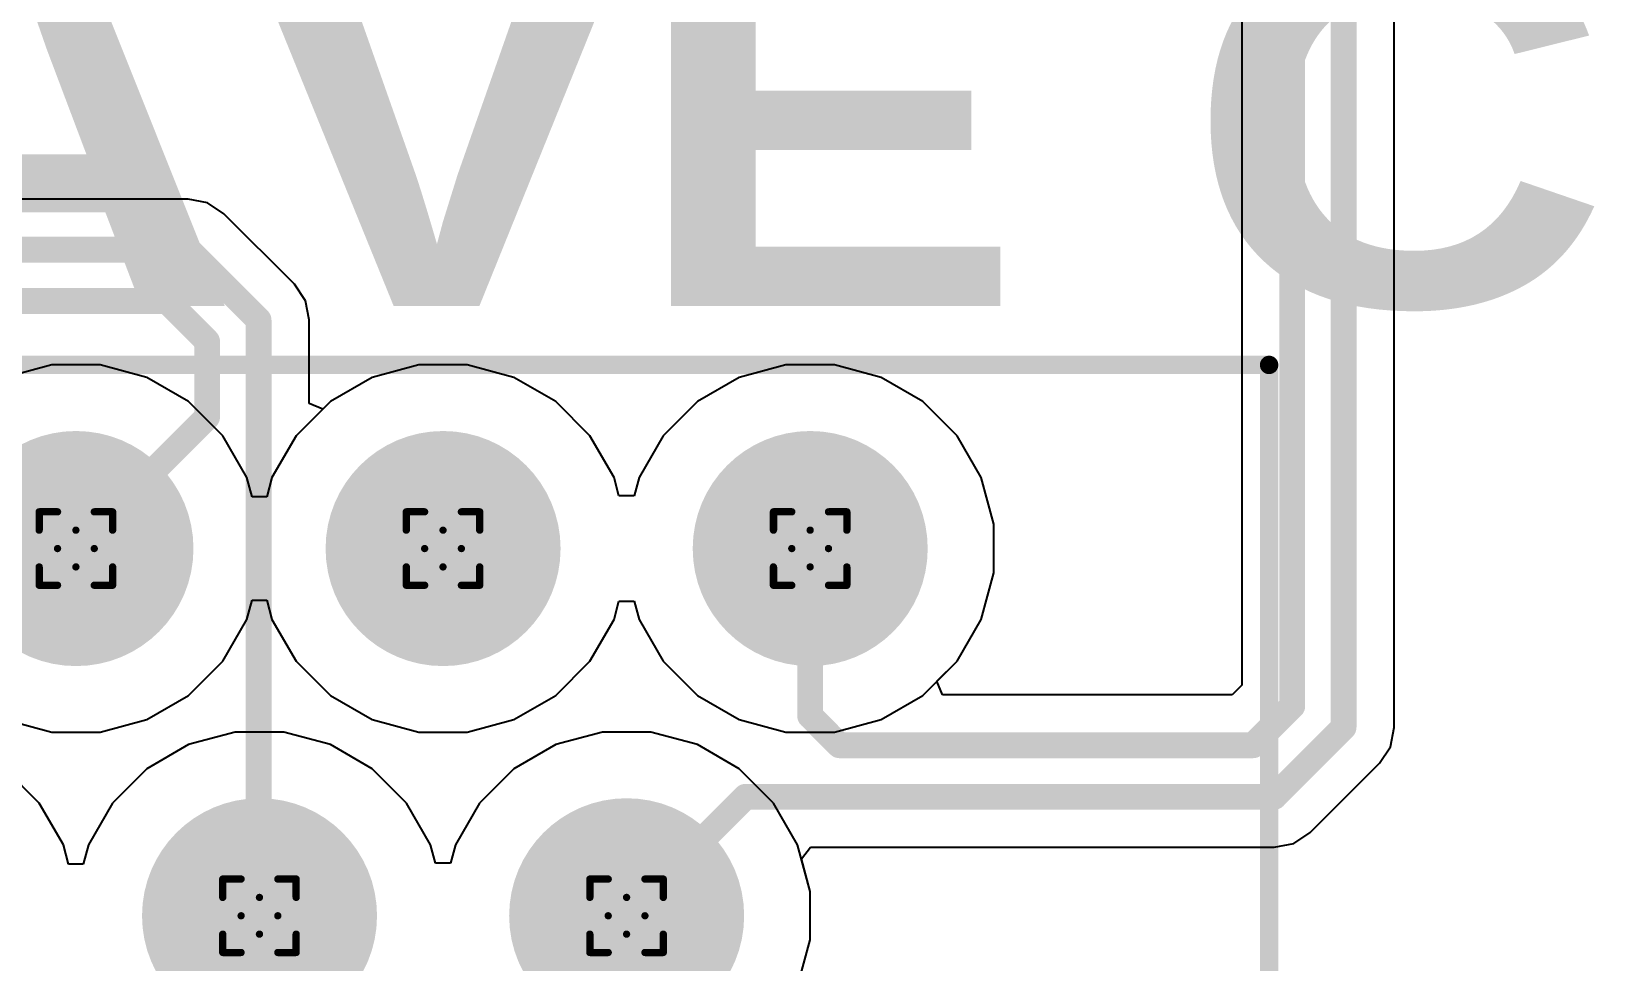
# Model space of a CAD drawing. Header units: inches. Extents: x -5 to 5258, y -4 to 5281.
# Drawn here: x 53.82 to 64.64, y 9.91 to 16.35 of the extents above; entities that cross this region are included whole.
import ezdxf

# ---------------------------------------------------------------- set-up
doc = ezdxf.new("R2010")
doc.units = ezdxf.units.IN
for name, color, linetype in [('Bottom Layer', 5, 'Continuous'), ('Bottom Solder', 6, 'Continuous'), ('Drill Drawing', 1, 'Continuous'), ('Multi-Layer', 9, 'Continuous'), ('Pad Holes', 156, 'Continuous'), ('Top Layer', 1, 'Continuous'), ('Top Overlay', 2, 'Continuous'), ('Top Solder', 216, 'Continuous')]:
    doc.layers.add(name, color=color, linetype=linetype)
doc.styles.add('Arial Black_Bold', font='', dxfattribs={"height": 0.2})
doc.styles.get('Arial Black_Bold').set_extended_font_data('Arial Black', bold=True)

# ---------------------------------------------------------------- blocks, each defined once
blk = doc.blocks.new('HC_RJ45_5622_1_6_Y_114')
at = {"layer": 'Bottom Layer'}
h = blk.add_hatch(color=5, dxfattribs=at)
edge = h.paths.add_edge_path()
edge.add_arc((-0.635, 4.445), 0.762, 0, 360)
h = blk.add_hatch(color=5, dxfattribs=at)
edge = h.paths.add_edge_path()
edge.add_arc((1.905, 4.445), 0.762, 0, 360)
h = blk.add_hatch(color=5, dxfattribs=at)
edge = h.paths.add_edge_path()
edge.add_arc((4.445, 4.445), 0.762, 0, 360)
h = blk.add_hatch(color=5, dxfattribs=at)
edge = h.paths.add_edge_path()
edge.add_arc((0.635, 1.905), 0.762, 0, 360)
h = blk.add_hatch(color=5, dxfattribs=at)
edge = h.paths.add_edge_path()
edge.add_arc((3.175, 1.905), 0.762, 0, 360)
at = {"layer": 'Bottom Solder'}
h = blk.add_hatch(color=6, dxfattribs=at)
edge = h.paths.add_edge_path()
edge.add_arc((-0.635, 4.445), 0.813, 0, 360)
h = blk.add_hatch(color=6, dxfattribs=at)
edge = h.paths.add_edge_path()
edge.add_arc((1.905, 4.445), 0.813, 0, 360)
h = blk.add_hatch(color=6, dxfattribs=at)
edge = h.paths.add_edge_path()
edge.add_arc((4.445, 4.445), 0.813, 0, 360)
h = blk.add_hatch(color=6, dxfattribs=at)
edge = h.paths.add_edge_path()
edge.add_arc((0.635, 1.905), 0.813, 0, 360)
h = blk.add_hatch(color=6, dxfattribs=at)
edge = h.paths.add_edge_path()
edge.add_arc((3.175, 1.905), 0.813, 0, 360)
at = {"layer": 'Multi-Layer'}
h = blk.add_hatch(color=9, dxfattribs=at)
edge = h.paths.add_edge_path()
edge.add_arc((-0.635, 4.445), 0.762, 0, 360)
h = blk.add_hatch(color=9, dxfattribs=at)
edge = h.paths.add_edge_path()
edge.add_arc((1.905, 4.445), 0.762, 0, 360)
h = blk.add_hatch(color=9, dxfattribs=at)
edge = h.paths.add_edge_path()
edge.add_arc((4.445, 4.445), 0.762, 0, 360)
h = blk.add_hatch(color=9, dxfattribs=at)
edge = h.paths.add_edge_path()
edge.add_arc((0.635, 1.905), 0.762, 0, 360)
h = blk.add_hatch(color=9, dxfattribs=at)
edge = h.paths.add_edge_path()
edge.add_arc((3.175, 1.905), 0.762, 0, 360)
at = {"layer": 'Pad Holes'}
h = blk.add_hatch(color=7, dxfattribs=at)
edge = h.paths.add_edge_path()
edge.add_arc((-0.635, 4.445), 0.5, 0, 360)
h = blk.add_hatch(color=7, dxfattribs=at)
edge = h.paths.add_edge_path()
edge.add_arc((1.905, 4.445), 0.5, 0, 360)
h = blk.add_hatch(color=7, dxfattribs=at)
edge = h.paths.add_edge_path()
edge.add_arc((4.445, 4.445), 0.5, 0, 360)
h = blk.add_hatch(color=7, dxfattribs=at)
edge = h.paths.add_edge_path()
edge.add_arc((0.635, 1.905), 0.5, 0, 360)
h = blk.add_hatch(color=7, dxfattribs=at)
edge = h.paths.add_edge_path()
edge.add_arc((3.175, 1.905), 0.5, 0, 360)
at = {"layer": 'Top Layer'}
h = blk.add_hatch(color=1, dxfattribs=at)
edge = h.paths.add_edge_path()
edge.add_arc((-0.635, 4.445), 0.762, 0, 360)
h = blk.add_hatch(color=1, dxfattribs=at)
edge = h.paths.add_edge_path()
edge.add_arc((1.905, 4.445), 0.762, 0, 360)
h = blk.add_hatch(color=1, dxfattribs=at)
edge = h.paths.add_edge_path()
edge.add_arc((4.445, 4.445), 0.762, 0, 360)
h = blk.add_hatch(color=1, dxfattribs=at)
edge = h.paths.add_edge_path()
edge.add_arc((0.635, 1.905), 0.762, 0, 360)
h = blk.add_hatch(color=1, dxfattribs=at)
edge = h.paths.add_edge_path()
edge.add_arc((3.175, 1.905), 0.762, 0, 360)
at = {"layer": 'Top Solder'}
h = blk.add_hatch(color=216, dxfattribs=at)
edge = h.paths.add_edge_path()
edge.add_arc((-0.635, 4.445), 0.813, 0, 360)
h = blk.add_hatch(color=216, dxfattribs=at)
edge = h.paths.add_edge_path()
edge.add_arc((1.905, 4.445), 0.813, 0, 360)
h = blk.add_hatch(color=216, dxfattribs=at)
edge = h.paths.add_edge_path()
edge.add_arc((4.445, 4.445), 0.813, 0, 360)
h = blk.add_hatch(color=216, dxfattribs=at)
edge = h.paths.add_edge_path()
edge.add_arc((0.635, 1.905), 0.813, 0, 360)
h = blk.add_hatch(color=216, dxfattribs=at)
edge = h.paths.add_edge_path()
edge.add_arc((3.175, 1.905), 0.813, 0, 360)
at = {"layer": 'Top Overlay'}
for points in [[(-7.62, 5.715, 0.127, 0.127, 0), (7.62, 5.715, 0.127, 0.127, 0)], [(7.62, -3.529, 0.127, 0.127, 0), (7.62, 5.715, 0.127, 0.127, 0)]]:
    blk.add_lwpolyline(points, format="xyseb", dxfattribs=at)
blk.add_lwpolyline([(7.588, 5.715, 0.0635, 0.0635, 1), (7.652, 5.715, 0.0635, 0.0635, 1)], format="xyseb", close=True, dxfattribs=at)
blk.add_lwpolyline([(7.588, 5.715, 0.0635, 0.0635, 1), (7.652, 5.715, 0.0635, 0.0635, 1)], format="xyseb", close=True, dxfattribs=at)

msp = doc.modelspace()

# ---------------------------------------------------------------- linework, layer by layer
at = {"layer": 'Bottom Layer'}
for p, q in [((53.961, 14.039), (53.638, 13.953)), ((54.296, 14.039), (53.961, 14.039)), ((54.619, 13.953), (54.296, 14.039)), ((56.501, 14.039), (56.178, 13.953)), ((56.836, 14.039), (56.501, 14.039)), ((57.159, 13.953), (56.836, 14.039)), ((59.041, 14.039), (58.718, 13.953)), ((59.376, 14.039), (59.041, 14.039)), ((59.699, 13.953), (59.376, 14.039)), ((54.908, 13.786), (54.619, 13.953)), ((56.178, 13.953), (55.889, 13.786)), ((57.448, 13.786), (57.159, 13.953)), ((58.718, 13.953), (58.429, 13.786)), ((59.988, 13.786), (59.699, 13.953)), ((55.145, 13.549), (54.908, 13.786)), ((55.889, 13.786), (55.652, 13.549)), ((57.685, 13.549), (57.448, 13.786)), ((58.429, 13.786), (58.192, 13.549)), ((60.225, 13.549), (59.988, 13.786)), ((55.312, 13.26), (55.145, 13.549)), ((55.652, 13.549), (55.485, 13.26)), ((57.852, 13.26), (57.685, 13.549)), ((58.192, 13.549), (58.025, 13.26)), ((60.392, 13.26), (60.225, 13.549)), ((55.348, 13.126), (55.312, 13.26)), ((55.485, 13.26), (55.449, 13.126)), ((57.886, 13.133), (57.852, 13.26)), ((58.025, 13.26), (57.991, 13.133)), ((60.479, 12.937), (60.392, 13.26)), ((55.449, 13.126), (55.348, 13.126)), ((57.991, 13.133), (57.886, 13.133)), ((60.479, 12.602), (60.479, 12.937)), ((60.392, 12.279), (60.479, 12.602)), ((55.312, 12.279), (55.348, 12.412)), ((55.348, 12.412), (55.449, 12.412)), ((55.449, 12.412), (55.485, 12.279)), ((57.852, 12.279), (57.886, 12.406)), ((57.886, 12.406), (57.991, 12.406)), ((57.991, 12.406), (58.025, 12.279)), ((55.145, 11.99), (55.312, 12.279)), ((55.485, 12.279), (55.652, 11.99)), ((57.685, 11.99), (57.852, 12.279)), ((58.025, 12.279), (58.192, 11.99)), ((60.225, 11.99), (60.392, 12.279)), ((54.908, 11.753), (55.145, 11.99)), ((55.652, 11.99), (55.889, 11.753)), ((57.448, 11.753), (57.685, 11.99)), ((58.192, 11.99), (58.429, 11.753)), ((59.988, 11.753), (60.225, 11.99)), ((54.619, 11.586), (54.908, 11.753)), ((55.889, 11.753), (56.178, 11.586)), ((57.159, 11.586), (57.448, 11.753)), ((58.429, 11.753), (58.718, 11.586)), ((59.699, 11.586), (59.988, 11.753)), ((53.638, 11.586), (53.961, 11.499)), ((54.296, 11.499), (54.619, 11.586)), ((56.178, 11.586), (56.501, 11.499)), ((56.836, 11.499), (57.159, 11.586)), ((58.718, 11.586), (59.041, 11.499)), ((59.376, 11.499), (59.699, 11.586)), ((53.961, 11.499), (54.296, 11.499)), ((55.231, 11.499), (54.908, 11.413)), ((55.566, 11.499), (55.231, 11.499)), ((55.889, 11.413), (55.566, 11.499)), ((56.501, 11.499), (56.836, 11.499)), ((57.771, 11.499), (57.448, 11.413)), ((58.106, 11.499), (57.771, 11.499)), ((58.429, 11.413), (58.106, 11.499)), ((59.041, 11.499), (59.376, 11.499)), ((54.908, 11.413), (54.619, 11.246)), ((56.178, 11.246), (55.889, 11.413)), ((57.448, 11.413), (57.159, 11.246)), ((58.718, 11.246), (58.429, 11.413)), ((53.875, 11.009), (53.638, 11.246)), ((54.619, 11.246), (54.382, 11.009)), ((56.415, 11.009), (56.178, 11.246)), ((57.159, 11.246), (56.922, 11.009)), ((58.955, 11.009), (58.718, 11.246)), ((54.042, 10.72), (53.875, 11.009)), ((54.382, 11.009), (54.215, 10.72)), ((56.582, 10.72), (56.415, 11.009)), ((56.922, 11.009), (56.755, 10.72)), ((59.122, 10.72), (58.955, 11.009)), ((54.078, 10.586), (54.042, 10.72)), ((54.215, 10.72), (54.179, 10.586)), ((56.616, 10.593), (56.582, 10.72)), ((56.755, 10.72), (56.721, 10.593)), ((59.209, 10.397), (59.122, 10.72)), ((54.179, 10.586), (54.078, 10.586)), ((56.721, 10.593), (56.616, 10.593)), ((59.209, 10.062), (59.209, 10.397)), ((59.122, 9.739), (59.209, 10.062))]:
    msp.add_line(p, q, dxfattribs=at)
at = {"layer": 'Drill Drawing'}
for points in [[(53.875, 12.896, 0.0508, 0.0508, 0), (53.875, 13.023, 0.0508, 0.0508, 0)], [(53.875, 13.023, 0.0508, 0.0508, 0), (54.002, 13.023, 0.0508, 0.0508, 0)], [(54.002, 13.023, 0.0508, 0.0508, 0), (54.129, 12.896, 0.0508, 0.0508, 0)], [(54.129, 12.896, 0.0508, 0.0508, 0), (54.256, 13.023, 0.0508, 0.0508, 0)], [(54.256, 13.023, 0.0508, 0.0508, 0), (54.383, 13.023, 0.0508, 0.0508, 0)], [(54.383, 12.896, 0.0508, 0.0508, 0), (54.383, 13.023, 0.0508, 0.0508, 0)], [(56.414, 12.896, 0.0508, 0.0508, 0), (56.414, 13.023, 0.0508, 0.0508, 0)], [(56.414, 13.023, 0.0508, 0.0508, 0), (56.541, 13.023, 0.0508, 0.0508, 0)], [(56.541, 13.023, 0.0508, 0.0508, 0), (56.668, 12.896, 0.0508, 0.0508, 0)], [(56.668, 12.896, 0.0508, 0.0508, 0), (56.795, 13.023, 0.0508, 0.0508, 0)], [(56.795, 13.023, 0.0508, 0.0508, 0), (56.922, 13.023, 0.0508, 0.0508, 0)], [(56.922, 12.896, 0.0508, 0.0508, 0), (56.922, 13.023, 0.0508, 0.0508, 0)], [(58.955, 12.896, 0.0508, 0.0508, 0), (58.955, 13.023, 0.0508, 0.0508, 0)], [(58.955, 13.023, 0.0508, 0.0508, 0), (59.082, 13.023, 0.0508, 0.0508, 0)], [(59.082, 13.023, 0.0508, 0.0508, 0), (59.209, 12.896, 0.0508, 0.0508, 0)], [(59.209, 12.896, 0.0508, 0.0508, 0), (59.336, 13.023, 0.0508, 0.0508, 0)], [(59.336, 13.023, 0.0508, 0.0508, 0), (59.463, 13.023, 0.0508, 0.0508, 0)], [(59.463, 12.896, 0.0508, 0.0508, 0), (59.463, 13.023, 0.0508, 0.0508, 0)], [(53.875, 12.896, 0.0508, 0.0508, 0), (54.002, 12.769, 0.0508, 0.0508, 0)], [(54.256, 12.769, 0.0508, 0.0508, 0), (54.383, 12.896, 0.0508, 0.0508, 0)], [(56.414, 12.896, 0.0508, 0.0508, 0), (56.541, 12.769, 0.0508, 0.0508, 0)], [(56.795, 12.769, 0.0508, 0.0508, 0), (56.922, 12.896, 0.0508, 0.0508, 0)], [(58.955, 12.896, 0.0508, 0.0508, 0), (59.082, 12.769, 0.0508, 0.0508, 0)], [(59.336, 12.769, 0.0508, 0.0508, 0), (59.463, 12.896, 0.0508, 0.0508, 0)], [(53.875, 12.642, 0.0508, 0.0508, 0), (54.002, 12.769, 0.0508, 0.0508, 0)], [(54.256, 12.769, 0.0508, 0.0508, 0), (54.383, 12.642, 0.0508, 0.0508, 0)], [(56.414, 12.642, 0.0508, 0.0508, 0), (56.541, 12.769, 0.0508, 0.0508, 0)], [(56.795, 12.769, 0.0508, 0.0508, 0), (56.922, 12.642, 0.0508, 0.0508, 0)], [(58.955, 12.642, 0.0508, 0.0508, 0), (59.082, 12.769, 0.0508, 0.0508, 0)], [(59.336, 12.769, 0.0508, 0.0508, 0), (59.463, 12.642, 0.0508, 0.0508, 0)], [(53.875, 12.515, 0.0508, 0.0508, 0), (53.875, 12.642, 0.0508, 0.0508, 0)], [(54.002, 12.515, 0.0508, 0.0508, 0), (54.129, 12.642, 0.0508, 0.0508, 0)], [(54.129, 12.642, 0.0508, 0.0508, 0), (54.256, 12.515, 0.0508, 0.0508, 0)], [(54.383, 12.515, 0.0508, 0.0508, 0), (54.383, 12.642, 0.0508, 0.0508, 0)], [(56.414, 12.515, 0.0508, 0.0508, 0), (56.414, 12.642, 0.0508, 0.0508, 0)], [(56.541, 12.515, 0.0508, 0.0508, 0), (56.668, 12.642, 0.0508, 0.0508, 0)], [(56.668, 12.642, 0.0508, 0.0508, 0), (56.795, 12.515, 0.0508, 0.0508, 0)], [(56.922, 12.515, 0.0508, 0.0508, 0), (56.922, 12.642, 0.0508, 0.0508, 0)], [(58.955, 12.515, 0.0508, 0.0508, 0), (58.955, 12.642, 0.0508, 0.0508, 0)], [(59.082, 12.515, 0.0508, 0.0508, 0), (59.209, 12.642, 0.0508, 0.0508, 0)], [(59.209, 12.642, 0.0508, 0.0508, 0), (59.336, 12.515, 0.0508, 0.0508, 0)], [(59.463, 12.515, 0.0508, 0.0508, 0), (59.463, 12.642, 0.0508, 0.0508, 0)], [(53.875, 12.515, 0.0508, 0.0508, 0), (54.002, 12.515, 0.0508, 0.0508, 0)], [(54.256, 12.515, 0.0508, 0.0508, 0), (54.383, 12.515, 0.0508, 0.0508, 0)], [(56.414, 12.515, 0.0508, 0.0508, 0), (56.541, 12.515, 0.0508, 0.0508, 0)], [(56.795, 12.515, 0.0508, 0.0508, 0), (56.922, 12.515, 0.0508, 0.0508, 0)], [(58.955, 12.515, 0.0508, 0.0508, 0), (59.082, 12.515, 0.0508, 0.0508, 0)], [(59.336, 12.515, 0.0508, 0.0508, 0), (59.463, 12.515, 0.0508, 0.0508, 0)], [(55.144, 10.356, 0.0508, 0.0508, 0), (55.144, 10.483, 0.0508, 0.0508, 0)], [(55.144, 10.483, 0.0508, 0.0508, 0), (55.271, 10.483, 0.0508, 0.0508, 0)], [(55.271, 10.483, 0.0508, 0.0508, 0), (55.398, 10.356, 0.0508, 0.0508, 0)], [(55.398, 10.356, 0.0508, 0.0508, 0), (55.525, 10.483, 0.0508, 0.0508, 0)], [(55.525, 10.483, 0.0508, 0.0508, 0), (55.652, 10.483, 0.0508, 0.0508, 0)], [(55.652, 10.356, 0.0508, 0.0508, 0), (55.652, 10.483, 0.0508, 0.0508, 0)], [(57.685, 10.356, 0.0508, 0.0508, 0), (57.685, 10.483, 0.0508, 0.0508, 0)], [(57.685, 10.483, 0.0508, 0.0508, 0), (57.812, 10.483, 0.0508, 0.0508, 0)], [(57.812, 10.483, 0.0508, 0.0508, 0), (57.939, 10.356, 0.0508, 0.0508, 0)], [(57.939, 10.356, 0.0508, 0.0508, 0), (58.066, 10.483, 0.0508, 0.0508, 0)], [(58.066, 10.483, 0.0508, 0.0508, 0), (58.193, 10.483, 0.0508, 0.0508, 0)], [(58.193, 10.356, 0.0508, 0.0508, 0), (58.193, 10.483, 0.0508, 0.0508, 0)], [(55.144, 10.356, 0.0508, 0.0508, 0), (55.271, 10.229, 0.0508, 0.0508, 0)], [(55.525, 10.229, 0.0508, 0.0508, 0), (55.652, 10.356, 0.0508, 0.0508, 0)], [(57.685, 10.356, 0.0508, 0.0508, 0), (57.812, 10.229, 0.0508, 0.0508, 0)], [(58.066, 10.229, 0.0508, 0.0508, 0), (58.193, 10.356, 0.0508, 0.0508, 0)], [(55.144, 10.102, 0.0508, 0.0508, 0), (55.271, 10.229, 0.0508, 0.0508, 0)], [(55.525, 10.229, 0.0508, 0.0508, 0), (55.652, 10.102, 0.0508, 0.0508, 0)], [(57.685, 10.102, 0.0508, 0.0508, 0), (57.812, 10.229, 0.0508, 0.0508, 0)], [(58.066, 10.229, 0.0508, 0.0508, 0), (58.193, 10.102, 0.0508, 0.0508, 0)], [(55.144, 9.975, 0.0508, 0.0508, 0), (55.144, 10.102, 0.0508, 0.0508, 0)], [(55.271, 9.975, 0.0508, 0.0508, 0), (55.398, 10.102, 0.0508, 0.0508, 0)], [(55.398, 10.102, 0.0508, 0.0508, 0), (55.525, 9.975, 0.0508, 0.0508, 0)], [(55.652, 9.975, 0.0508, 0.0508, 0), (55.652, 10.102, 0.0508, 0.0508, 0)], [(57.685, 9.975, 0.0508, 0.0508, 0), (57.685, 10.102, 0.0508, 0.0508, 0)], [(57.812, 9.975, 0.0508, 0.0508, 0), (57.939, 10.102, 0.0508, 0.0508, 0)], [(57.939, 10.102, 0.0508, 0.0508, 0), (58.066, 9.975, 0.0508, 0.0508, 0)], [(58.193, 9.975, 0.0508, 0.0508, 0), (58.193, 10.102, 0.0508, 0.0508, 0)], [(55.144, 9.975, 0.0508, 0.0508, 0), (55.271, 9.975, 0.0508, 0.0508, 0)], [(55.525, 9.975, 0.0508, 0.0508, 0), (55.652, 9.975, 0.0508, 0.0508, 0)], [(57.685, 9.975, 0.0508, 0.0508, 0), (57.812, 9.975, 0.0508, 0.0508, 0)], [(58.066, 9.975, 0.0508, 0.0508, 0), (58.193, 9.975, 0.0508, 0.0508, 0)]]:
    msp.add_lwpolyline(points, format="xyseb", dxfattribs=at)
for points in [[(53.862, 13.023, 0.0254, 0.0254, 1), (53.887, 13.023, 0.0254, 0.0254, 1)], [(53.862, 13.023, 0.0254, 0.0254, 1), (53.887, 13.023, 0.0254, 0.0254, 1)], [(53.989, 13.023, 0.0254, 0.0254, 1), (54.014, 13.023, 0.0254, 0.0254, 1)], [(53.989, 13.023, 0.0254, 0.0254, 1), (54.014, 13.023, 0.0254, 0.0254, 1)], [(54.243, 13.023, 0.0254, 0.0254, 1), (54.268, 13.023, 0.0254, 0.0254, 1)], [(54.243, 13.023, 0.0254, 0.0254, 1), (54.268, 13.023, 0.0254, 0.0254, 1)], [(54.37, 13.023, 0.0254, 0.0254, 1), (54.395, 13.023, 0.0254, 0.0254, 1)], [(54.37, 13.023, 0.0254, 0.0254, 1), (54.395, 13.023, 0.0254, 0.0254, 1)], [(56.402, 13.023, 0.0254, 0.0254, 1), (56.427, 13.023, 0.0254, 0.0254, 1)], [(56.402, 13.023, 0.0254, 0.0254, 1), (56.427, 13.023, 0.0254, 0.0254, 1)], [(56.529, 13.023, 0.0254, 0.0254, 1), (56.554, 13.023, 0.0254, 0.0254, 1)], [(56.529, 13.023, 0.0254, 0.0254, 1), (56.554, 13.023, 0.0254, 0.0254, 1)], [(56.783, 13.023, 0.0254, 0.0254, 1), (56.808, 13.023, 0.0254, 0.0254, 1)], [(56.783, 13.023, 0.0254, 0.0254, 1), (56.808, 13.023, 0.0254, 0.0254, 1)], [(56.91, 13.023, 0.0254, 0.0254, 1), (56.935, 13.023, 0.0254, 0.0254, 1)], [(56.91, 13.023, 0.0254, 0.0254, 1), (56.935, 13.023, 0.0254, 0.0254, 1)], [(58.942, 13.023, 0.0254, 0.0254, 1), (58.967, 13.023, 0.0254, 0.0254, 1)], [(58.942, 13.023, 0.0254, 0.0254, 1), (58.967, 13.023, 0.0254, 0.0254, 1)], [(59.069, 13.023, 0.0254, 0.0254, 1), (59.094, 13.023, 0.0254, 0.0254, 1)], [(59.069, 13.023, 0.0254, 0.0254, 1), (59.094, 13.023, 0.0254, 0.0254, 1)], [(59.323, 13.023, 0.0254, 0.0254, 1), (59.348, 13.023, 0.0254, 0.0254, 1)], [(59.323, 13.023, 0.0254, 0.0254, 1), (59.348, 13.023, 0.0254, 0.0254, 1)], [(59.45, 13.023, 0.0254, 0.0254, 1), (59.475, 13.023, 0.0254, 0.0254, 1)], [(59.45, 13.023, 0.0254, 0.0254, 1), (59.475, 13.023, 0.0254, 0.0254, 1)], [(53.862, 12.896, 0.0254, 0.0254, 1), (53.887, 12.896, 0.0254, 0.0254, 1)], [(53.862, 12.896, 0.0254, 0.0254, 1), (53.887, 12.896, 0.0254, 0.0254, 1)], [(54.116, 12.896, 0.0254, 0.0254, 1), (54.141, 12.896, 0.0254, 0.0254, 1)], [(54.116, 12.896, 0.0254, 0.0254, 1), (54.141, 12.896, 0.0254, 0.0254, 1)], [(54.37, 12.896, 0.0254, 0.0254, 1), (54.395, 12.896, 0.0254, 0.0254, 1)], [(54.37, 12.896, 0.0254, 0.0254, 1), (54.395, 12.896, 0.0254, 0.0254, 1)], [(56.402, 12.896, 0.0254, 0.0254, 1), (56.427, 12.896, 0.0254, 0.0254, 1)], [(56.402, 12.896, 0.0254, 0.0254, 1), (56.427, 12.896, 0.0254, 0.0254, 1)], [(56.656, 12.896, 0.0254, 0.0254, 1), (56.681, 12.896, 0.0254, 0.0254, 1)], [(56.656, 12.896, 0.0254, 0.0254, 1), (56.681, 12.896, 0.0254, 0.0254, 1)], [(56.91, 12.896, 0.0254, 0.0254, 1), (56.935, 12.896, 0.0254, 0.0254, 1)], [(56.91, 12.896, 0.0254, 0.0254, 1), (56.935, 12.896, 0.0254, 0.0254, 1)], [(58.942, 12.896, 0.0254, 0.0254, 1), (58.967, 12.896, 0.0254, 0.0254, 1)], [(58.942, 12.896, 0.0254, 0.0254, 1), (58.967, 12.896, 0.0254, 0.0254, 1)], [(59.196, 12.896, 0.0254, 0.0254, 1), (59.221, 12.896, 0.0254, 0.0254, 1)], [(59.196, 12.896, 0.0254, 0.0254, 1), (59.221, 12.896, 0.0254, 0.0254, 1)], [(59.45, 12.896, 0.0254, 0.0254, 1), (59.475, 12.896, 0.0254, 0.0254, 1)], [(59.45, 12.896, 0.0254, 0.0254, 1), (59.475, 12.896, 0.0254, 0.0254, 1)], [(53.989, 12.769, 0.0254, 0.0254, 1), (54.014, 12.769, 0.0254, 0.0254, 1)], [(53.989, 12.769, 0.0254, 0.0254, 1), (54.014, 12.769, 0.0254, 0.0254, 1)], [(54.243, 12.769, 0.0254, 0.0254, 1), (54.268, 12.769, 0.0254, 0.0254, 1)], [(54.243, 12.769, 0.0254, 0.0254, 1), (54.268, 12.769, 0.0254, 0.0254, 1)], [(56.529, 12.769, 0.0254, 0.0254, 1), (56.554, 12.769, 0.0254, 0.0254, 1)], [(56.529, 12.769, 0.0254, 0.0254, 1), (56.554, 12.769, 0.0254, 0.0254, 1)], [(56.783, 12.769, 0.0254, 0.0254, 1), (56.808, 12.769, 0.0254, 0.0254, 1)], [(56.783, 12.769, 0.0254, 0.0254, 1), (56.808, 12.769, 0.0254, 0.0254, 1)], [(59.069, 12.769, 0.0254, 0.0254, 1), (59.094, 12.769, 0.0254, 0.0254, 1)], [(59.069, 12.769, 0.0254, 0.0254, 1), (59.094, 12.769, 0.0254, 0.0254, 1)], [(59.323, 12.769, 0.0254, 0.0254, 1), (59.348, 12.769, 0.0254, 0.0254, 1)], [(59.323, 12.769, 0.0254, 0.0254, 1), (59.348, 12.769, 0.0254, 0.0254, 1)], [(53.862, 12.642, 0.0254, 0.0254, 1), (53.887, 12.642, 0.0254, 0.0254, 1)], [(53.862, 12.642, 0.0254, 0.0254, 1), (53.887, 12.642, 0.0254, 0.0254, 1)], [(54.116, 12.642, 0.0254, 0.0254, 1), (54.141, 12.642, 0.0254, 0.0254, 1)], [(54.116, 12.642, 0.0254, 0.0254, 1), (54.141, 12.642, 0.0254, 0.0254, 1)], [(54.37, 12.642, 0.0254, 0.0254, 1), (54.395, 12.642, 0.0254, 0.0254, 1)], [(54.37, 12.642, 0.0254, 0.0254, 1), (54.395, 12.642, 0.0254, 0.0254, 1)], [(56.402, 12.642, 0.0254, 0.0254, 1), (56.427, 12.642, 0.0254, 0.0254, 1)], [(56.402, 12.642, 0.0254, 0.0254, 1), (56.427, 12.642, 0.0254, 0.0254, 1)], [(56.656, 12.642, 0.0254, 0.0254, 1), (56.681, 12.642, 0.0254, 0.0254, 1)], [(56.656, 12.642, 0.0254, 0.0254, 1), (56.681, 12.642, 0.0254, 0.0254, 1)], [(56.91, 12.642, 0.0254, 0.0254, 1), (56.935, 12.642, 0.0254, 0.0254, 1)], [(56.91, 12.642, 0.0254, 0.0254, 1), (56.935, 12.642, 0.0254, 0.0254, 1)], [(58.942, 12.642, 0.0254, 0.0254, 1), (58.967, 12.642, 0.0254, 0.0254, 1)], [(58.942, 12.642, 0.0254, 0.0254, 1), (58.967, 12.642, 0.0254, 0.0254, 1)], [(59.196, 12.642, 0.0254, 0.0254, 1), (59.221, 12.642, 0.0254, 0.0254, 1)], [(59.196, 12.642, 0.0254, 0.0254, 1), (59.221, 12.642, 0.0254, 0.0254, 1)], [(59.45, 12.642, 0.0254, 0.0254, 1), (59.475, 12.642, 0.0254, 0.0254, 1)], [(59.45, 12.642, 0.0254, 0.0254, 1), (59.475, 12.642, 0.0254, 0.0254, 1)], [(53.862, 12.515, 0.0254, 0.0254, 1), (53.887, 12.515, 0.0254, 0.0254, 1)], [(53.862, 12.515, 0.0254, 0.0254, 1), (53.887, 12.515, 0.0254, 0.0254, 1)], [(53.989, 12.515, 0.0254, 0.0254, 1), (54.014, 12.515, 0.0254, 0.0254, 1)], [(53.989, 12.515, 0.0254, 0.0254, 1), (54.014, 12.515, 0.0254, 0.0254, 1)], [(54.243, 12.515, 0.0254, 0.0254, 1), (54.268, 12.515, 0.0254, 0.0254, 1)], [(54.243, 12.515, 0.0254, 0.0254, 1), (54.268, 12.515, 0.0254, 0.0254, 1)], [(54.37, 12.515, 0.0254, 0.0254, 1), (54.395, 12.515, 0.0254, 0.0254, 1)], [(54.37, 12.515, 0.0254, 0.0254, 1), (54.395, 12.515, 0.0254, 0.0254, 1)], [(56.402, 12.515, 0.0254, 0.0254, 1), (56.427, 12.515, 0.0254, 0.0254, 1)], [(56.402, 12.515, 0.0254, 0.0254, 1), (56.427, 12.515, 0.0254, 0.0254, 1)], [(56.529, 12.515, 0.0254, 0.0254, 1), (56.554, 12.515, 0.0254, 0.0254, 1)], [(56.529, 12.515, 0.0254, 0.0254, 1), (56.554, 12.515, 0.0254, 0.0254, 1)], [(56.783, 12.515, 0.0254, 0.0254, 1), (56.808, 12.515, 0.0254, 0.0254, 1)], [(56.783, 12.515, 0.0254, 0.0254, 1), (56.808, 12.515, 0.0254, 0.0254, 1)], [(56.91, 12.515, 0.0254, 0.0254, 1), (56.935, 12.515, 0.0254, 0.0254, 1)], [(56.91, 12.515, 0.0254, 0.0254, 1), (56.935, 12.515, 0.0254, 0.0254, 1)], [(58.942, 12.515, 0.0254, 0.0254, 1), (58.967, 12.515, 0.0254, 0.0254, 1)], [(58.942, 12.515, 0.0254, 0.0254, 1), (58.967, 12.515, 0.0254, 0.0254, 1)], [(59.069, 12.515, 0.0254, 0.0254, 1), (59.094, 12.515, 0.0254, 0.0254, 1)], [(59.069, 12.515, 0.0254, 0.0254, 1), (59.094, 12.515, 0.0254, 0.0254, 1)], [(59.323, 12.515, 0.0254, 0.0254, 1), (59.348, 12.515, 0.0254, 0.0254, 1)], [(59.323, 12.515, 0.0254, 0.0254, 1), (59.348, 12.515, 0.0254, 0.0254, 1)], [(59.45, 12.515, 0.0254, 0.0254, 1), (59.475, 12.515, 0.0254, 0.0254, 1)], [(59.45, 12.515, 0.0254, 0.0254, 1), (59.475, 12.515, 0.0254, 0.0254, 1)], [(55.132, 10.483, 0.0254, 0.0254, 1), (55.157, 10.483, 0.0254, 0.0254, 1)], [(55.132, 10.483, 0.0254, 0.0254, 1), (55.157, 10.483, 0.0254, 0.0254, 1)], [(55.259, 10.483, 0.0254, 0.0254, 1), (55.284, 10.483, 0.0254, 0.0254, 1)], [(55.259, 10.483, 0.0254, 0.0254, 1), (55.284, 10.483, 0.0254, 0.0254, 1)], [(55.513, 10.483, 0.0254, 0.0254, 1), (55.538, 10.483, 0.0254, 0.0254, 1)], [(55.513, 10.483, 0.0254, 0.0254, 1), (55.538, 10.483, 0.0254, 0.0254, 1)], [(55.64, 10.483, 0.0254, 0.0254, 1), (55.665, 10.483, 0.0254, 0.0254, 1)], [(55.64, 10.483, 0.0254, 0.0254, 1), (55.665, 10.483, 0.0254, 0.0254, 1)], [(57.672, 10.483, 0.0254, 0.0254, 1), (57.697, 10.483, 0.0254, 0.0254, 1)], [(57.672, 10.483, 0.0254, 0.0254, 1), (57.697, 10.483, 0.0254, 0.0254, 1)], [(57.799, 10.483, 0.0254, 0.0254, 1), (57.824, 10.483, 0.0254, 0.0254, 1)], [(57.799, 10.483, 0.0254, 0.0254, 1), (57.824, 10.483, 0.0254, 0.0254, 1)], [(58.053, 10.483, 0.0254, 0.0254, 1), (58.078, 10.483, 0.0254, 0.0254, 1)], [(58.053, 10.483, 0.0254, 0.0254, 1), (58.078, 10.483, 0.0254, 0.0254, 1)], [(58.18, 10.483, 0.0254, 0.0254, 1), (58.205, 10.483, 0.0254, 0.0254, 1)], [(58.18, 10.483, 0.0254, 0.0254, 1), (58.205, 10.483, 0.0254, 0.0254, 1)], [(55.132, 10.356, 0.0254, 0.0254, 1), (55.157, 10.356, 0.0254, 0.0254, 1)], [(55.132, 10.356, 0.0254, 0.0254, 1), (55.157, 10.356, 0.0254, 0.0254, 1)], [(55.386, 10.356, 0.0254, 0.0254, 1), (55.411, 10.356, 0.0254, 0.0254, 1)], [(55.386, 10.356, 0.0254, 0.0254, 1), (55.411, 10.356, 0.0254, 0.0254, 1)], [(55.64, 10.356, 0.0254, 0.0254, 1), (55.665, 10.356, 0.0254, 0.0254, 1)], [(55.64, 10.356, 0.0254, 0.0254, 1), (55.665, 10.356, 0.0254, 0.0254, 1)], [(57.672, 10.356, 0.0254, 0.0254, 1), (57.697, 10.356, 0.0254, 0.0254, 1)], [(57.672, 10.356, 0.0254, 0.0254, 1), (57.697, 10.356, 0.0254, 0.0254, 1)], [(57.926, 10.356, 0.0254, 0.0254, 1), (57.951, 10.356, 0.0254, 0.0254, 1)], [(57.926, 10.356, 0.0254, 0.0254, 1), (57.951, 10.356, 0.0254, 0.0254, 1)], [(58.18, 10.356, 0.0254, 0.0254, 1), (58.205, 10.356, 0.0254, 0.0254, 1)], [(58.18, 10.356, 0.0254, 0.0254, 1), (58.205, 10.356, 0.0254, 0.0254, 1)], [(55.259, 10.229, 0.0254, 0.0254, 1), (55.284, 10.229, 0.0254, 0.0254, 1)], [(55.259, 10.229, 0.0254, 0.0254, 1), (55.284, 10.229, 0.0254, 0.0254, 1)], [(55.513, 10.229, 0.0254, 0.0254, 1), (55.538, 10.229, 0.0254, 0.0254, 1)], [(55.513, 10.229, 0.0254, 0.0254, 1), (55.538, 10.229, 0.0254, 0.0254, 1)], [(57.799, 10.229, 0.0254, 0.0254, 1), (57.824, 10.229, 0.0254, 0.0254, 1)], [(57.799, 10.229, 0.0254, 0.0254, 1), (57.824, 10.229, 0.0254, 0.0254, 1)], [(58.053, 10.229, 0.0254, 0.0254, 1), (58.078, 10.229, 0.0254, 0.0254, 1)], [(58.053, 10.229, 0.0254, 0.0254, 1), (58.078, 10.229, 0.0254, 0.0254, 1)], [(55.132, 10.102, 0.0254, 0.0254, 1), (55.157, 10.102, 0.0254, 0.0254, 1)], [(55.132, 10.102, 0.0254, 0.0254, 1), (55.157, 10.102, 0.0254, 0.0254, 1)], [(55.386, 10.102, 0.0254, 0.0254, 1), (55.411, 10.102, 0.0254, 0.0254, 1)], [(55.386, 10.102, 0.0254, 0.0254, 1), (55.411, 10.102, 0.0254, 0.0254, 1)], [(55.64, 10.102, 0.0254, 0.0254, 1), (55.665, 10.102, 0.0254, 0.0254, 1)], [(55.64, 10.102, 0.0254, 0.0254, 1), (55.665, 10.102, 0.0254, 0.0254, 1)], [(57.672, 10.102, 0.0254, 0.0254, 1), (57.697, 10.102, 0.0254, 0.0254, 1)], [(57.672, 10.102, 0.0254, 0.0254, 1), (57.697, 10.102, 0.0254, 0.0254, 1)], [(57.926, 10.102, 0.0254, 0.0254, 1), (57.951, 10.102, 0.0254, 0.0254, 1)], [(57.926, 10.102, 0.0254, 0.0254, 1), (57.951, 10.102, 0.0254, 0.0254, 1)], [(58.18, 10.102, 0.0254, 0.0254, 1), (58.205, 10.102, 0.0254, 0.0254, 1)], [(58.18, 10.102, 0.0254, 0.0254, 1), (58.205, 10.102, 0.0254, 0.0254, 1)], [(55.132, 9.975, 0.0254, 0.0254, 1), (55.157, 9.975, 0.0254, 0.0254, 1)], [(55.132, 9.975, 0.0254, 0.0254, 1), (55.157, 9.975, 0.0254, 0.0254, 1)], [(55.259, 9.975, 0.0254, 0.0254, 1), (55.284, 9.975, 0.0254, 0.0254, 1)], [(55.259, 9.975, 0.0254, 0.0254, 1), (55.284, 9.975, 0.0254, 0.0254, 1)], [(55.513, 9.975, 0.0254, 0.0254, 1), (55.538, 9.975, 0.0254, 0.0254, 1)], [(55.513, 9.975, 0.0254, 0.0254, 1), (55.538, 9.975, 0.0254, 0.0254, 1)], [(55.64, 9.975, 0.0254, 0.0254, 1), (55.665, 9.975, 0.0254, 0.0254, 1)], [(55.64, 9.975, 0.0254, 0.0254, 1), (55.665, 9.975, 0.0254, 0.0254, 1)], [(57.672, 9.975, 0.0254, 0.0254, 1), (57.697, 9.975, 0.0254, 0.0254, 1)], [(57.672, 9.975, 0.0254, 0.0254, 1), (57.697, 9.975, 0.0254, 0.0254, 1)], [(57.799, 9.975, 0.0254, 0.0254, 1), (57.824, 9.975, 0.0254, 0.0254, 1)], [(57.799, 9.975, 0.0254, 0.0254, 1), (57.824, 9.975, 0.0254, 0.0254, 1)], [(58.053, 9.975, 0.0254, 0.0254, 1), (58.078, 9.975, 0.0254, 0.0254, 1)], [(58.053, 9.975, 0.0254, 0.0254, 1), (58.078, 9.975, 0.0254, 0.0254, 1)], [(58.18, 9.975, 0.0254, 0.0254, 1), (58.205, 9.975, 0.0254, 0.0254, 1)], [(58.18, 9.975, 0.0254, 0.0254, 1), (58.205, 9.975, 0.0254, 0.0254, 1)]]:
    msp.add_lwpolyline(points, format="xyseb", close=True, dxfattribs=at)
at = {"layer": 'Top Layer'}
for p, q in [((62.195, 17.165), (62.195, 11.824)), ((63.25, 11.532), (63.25, 17.152)), ((54.906, 15.186), (45.61, 15.186)), ((55.04, 15.159), (54.906, 15.186)), ((55.153, 15.083), (55.04, 15.159)), ((55.64, 14.597), (55.153, 15.083)), ((55.716, 14.483), (55.64, 14.597)), ((55.742, 14.35), (55.716, 14.483)), ((55.742, 13.772), (55.742, 14.35)), ((56.501, 14.039), (56.178, 13.953)), ((56.836, 14.039), (56.501, 14.039)), ((57.159, 13.953), (56.836, 14.039)), ((59.041, 14.039), (58.718, 13.953)), ((59.376, 14.039), (59.041, 14.039)), ((59.699, 13.953), (59.376, 14.039)), ((56.178, 13.953), (55.889, 13.786)), ((57.448, 13.786), (57.159, 13.953)), ((58.718, 13.953), (58.429, 13.786)), ((59.988, 13.786), (59.699, 13.953)), ((55.836, 13.733), (55.742, 13.772)), ((55.889, 13.786), (55.836, 13.733)), ((57.685, 13.549), (57.448, 13.786)), ((58.429, 13.786), (58.192, 13.549)), ((60.225, 13.549), (59.988, 13.786)), ((57.852, 13.26), (57.685, 13.549)), ((58.192, 13.549), (58.025, 13.26)), ((60.392, 13.26), (60.225, 13.549)), ((57.886, 13.133), (57.852, 13.26)), ((58.025, 13.26), (57.991, 13.133)), ((60.479, 12.937), (60.392, 13.26)), ((57.991, 13.133), (57.886, 13.133)), ((60.479, 12.602), (60.479, 12.937)), ((60.392, 12.279), (60.479, 12.602)), ((60.225, 11.99), (60.392, 12.279)), ((60.086, 11.851), (60.225, 11.99)), ((60.125, 11.757), (60.086, 11.851)), ((62.195, 11.824), (62.128, 11.757)), ((62.128, 11.757), (60.125, 11.757)), ((63.223, 11.398), (63.25, 11.532)), ((63.147, 11.285), (63.223, 11.398)), ((62.668, 10.805), (63.147, 11.285)), ((63.147, 11.285), (63.147, 11.285)), ((62.42, 10.703), (62.554, 10.729)), ((62.554, 10.729), (62.668, 10.805)), ((59.148, 10.622), (59.21, 10.703)), ((59.209, 10.397), (59.148, 10.622)), ((59.21, 10.703), (62.42, 10.703)), ((59.209, 10.062), (59.209, 10.397)), ((59.122, 9.739), (59.209, 10.062))]:
    msp.add_line(p, q, dxfattribs=at)
for points in [[(62.544, 11.679, 0.178, 0.178, 0), (62.544, 17.31, 0.178, 0.178, 0)], [(62.9, 11.532, 0.178, 0.178, 0), (62.9, 17.297, 0.178, 0.178, 0)], [(45.465, 14.836, 0.178, 0.178, 0), (54.906, 14.836, 0.178, 0.178, 0)], [(54.906, 14.836, 0.178, 0.178, 0), (55.393, 14.35, 0.178, 0.178, 0)], [(49.932, 14.481, 0.178, 0.178, 0), (54.759, 14.481, 0.178, 0.178, 0)], [(54.759, 14.481, 0.178, 0.178, 0), (55.037, 14.202, 0.178, 0.178, 0)], [(55.393, 10.235, 0.178, 0.178, 0), (55.393, 14.35, 0.178, 0.178, 0)], [(55.037, 13.678, 0.178, 0.178, 0), (55.037, 14.202, 0.178, 0.178, 0)], [(54.129, 12.769, 0.178, 0.178, 0), (55.037, 13.678, 0.178, 0.178, 0)], [(59.209, 11.611, 0.178, 0.178, 0), (59.209, 12.769, 0.178, 0.178, 0)], [(59.209, 11.611, 0.178, 0.178, 0), (59.411, 11.408, 0.178, 0.178, 0)], [(62.273, 11.408, 0.178, 0.178, 0), (62.544, 11.679, 0.178, 0.178, 0)], [(62.42, 11.052, 0.178, 0.178, 0), (62.9, 11.532, 0.178, 0.178, 0)], [(59.411, 11.408, 0.178, 0.178, 0), (62.273, 11.408, 0.178, 0.178, 0)], [(57.939, 10.229, 0.178, 0.178, 0), (58.761, 11.052, 0.178, 0.178, 0)], [(58.761, 11.052, 0.178, 0.178, 0), (62.42, 11.052, 0.178, 0.178, 0)]]:
    msp.add_lwpolyline(points, format="xyseb", dxfattribs=at)
for points in [[(54.862, 14.836, 0.0889, 0.0889, 1), (54.951, 14.836, 0.0889, 0.0889, 1)], [(54.862, 14.836, 0.0889, 0.0889, 1), (54.951, 14.836, 0.0889, 0.0889, 1)], [(54.714, 14.481, 0.0889, 0.0889, 1), (54.803, 14.481, 0.0889, 0.0889, 1)], [(54.714, 14.481, 0.0889, 0.0889, 1), (54.803, 14.481, 0.0889, 0.0889, 1)], [(55.348, 14.35, 0.0889, 0.0889, 1), (55.437, 14.35, 0.0889, 0.0889, 1)], [(55.348, 14.35, 0.0889, 0.0889, 1), (55.437, 14.35, 0.0889, 0.0889, 1)], [(54.993, 14.202, 0.0889, 0.0889, 1), (55.081, 14.202, 0.0889, 0.0889, 1)], [(54.993, 14.202, 0.0889, 0.0889, 1), (55.081, 14.202, 0.0889, 0.0889, 1)], [(54.993, 13.678, 0.0889, 0.0889, 1), (55.081, 13.678, 0.0889, 0.0889, 1)], [(54.993, 13.678, 0.0889, 0.0889, 1), (55.081, 13.678, 0.0889, 0.0889, 1)], [(54.084, 12.769, 0.0889, 0.0889, 1), (54.173, 12.769, 0.0889, 0.0889, 1)], [(59.164, 12.769, 0.0889, 0.0889, 1), (59.253, 12.769, 0.0889, 0.0889, 1)], [(59.164, 11.611, 0.0889, 0.0889, 1), (59.253, 11.611, 0.0889, 0.0889, 1)], [(59.164, 11.611, 0.0889, 0.0889, 1), (59.253, 11.611, 0.0889, 0.0889, 1)], [(62.5, 11.679, 0.0889, 0.0889, 1), (62.589, 11.679, 0.0889, 0.0889, 1)], [(62.5, 11.679, 0.0889, 0.0889, 1), (62.589, 11.679, 0.0889, 0.0889, 1)], [(62.856, 11.532, 0.0889, 0.0889, 1), (62.944, 11.532, 0.0889, 0.0889, 1)], [(62.856, 11.532, 0.0889, 0.0889, 1), (62.944, 11.532, 0.0889, 0.0889, 1)], [(59.367, 11.408, 0.0889, 0.0889, 1), (59.456, 11.408, 0.0889, 0.0889, 1)], [(59.367, 11.408, 0.0889, 0.0889, 1), (59.456, 11.408, 0.0889, 0.0889, 1)], [(62.229, 11.408, 0.0889, 0.0889, 1), (62.318, 11.408, 0.0889, 0.0889, 1)], [(62.229, 11.408, 0.0889, 0.0889, 1), (62.318, 11.408, 0.0889, 0.0889, 1)], [(58.717, 11.052, 0.0889, 0.0889, 1), (58.806, 11.052, 0.0889, 0.0889, 1)], [(58.717, 11.052, 0.0889, 0.0889, 1), (58.806, 11.052, 0.0889, 0.0889, 1)], [(62.376, 11.052, 0.0889, 0.0889, 1), (62.465, 11.052, 0.0889, 0.0889, 1)], [(62.376, 11.052, 0.0889, 0.0889, 1), (62.465, 11.052, 0.0889, 0.0889, 1)], [(55.348, 10.235, 0.0889, 0.0889, 1), (55.437, 10.235, 0.0889, 0.0889, 1)], [(57.894, 10.229, 0.0889, 0.0889, 1), (57.983, 10.229, 0.0889, 0.0889, 1)]]:
    msp.add_lwpolyline(points, format="xyseb", close=True, dxfattribs=at)

# ---------------------------------------------------------------- block references
msp.add_blockref('HC_RJ45_5622_1_6_Y_114', (54.764, 8.324))

# ---------------------------------------------------------------- texts
at = {"layer": 'Top Overlay', "style": 'Arial Black_Bold'}
msp.add_text('SLAVE CAN IN', height=2.54, rotation=360, dxfattribs=at).set_placement((47.144, 14.446))

doc.saveas('drawing.dxf')
